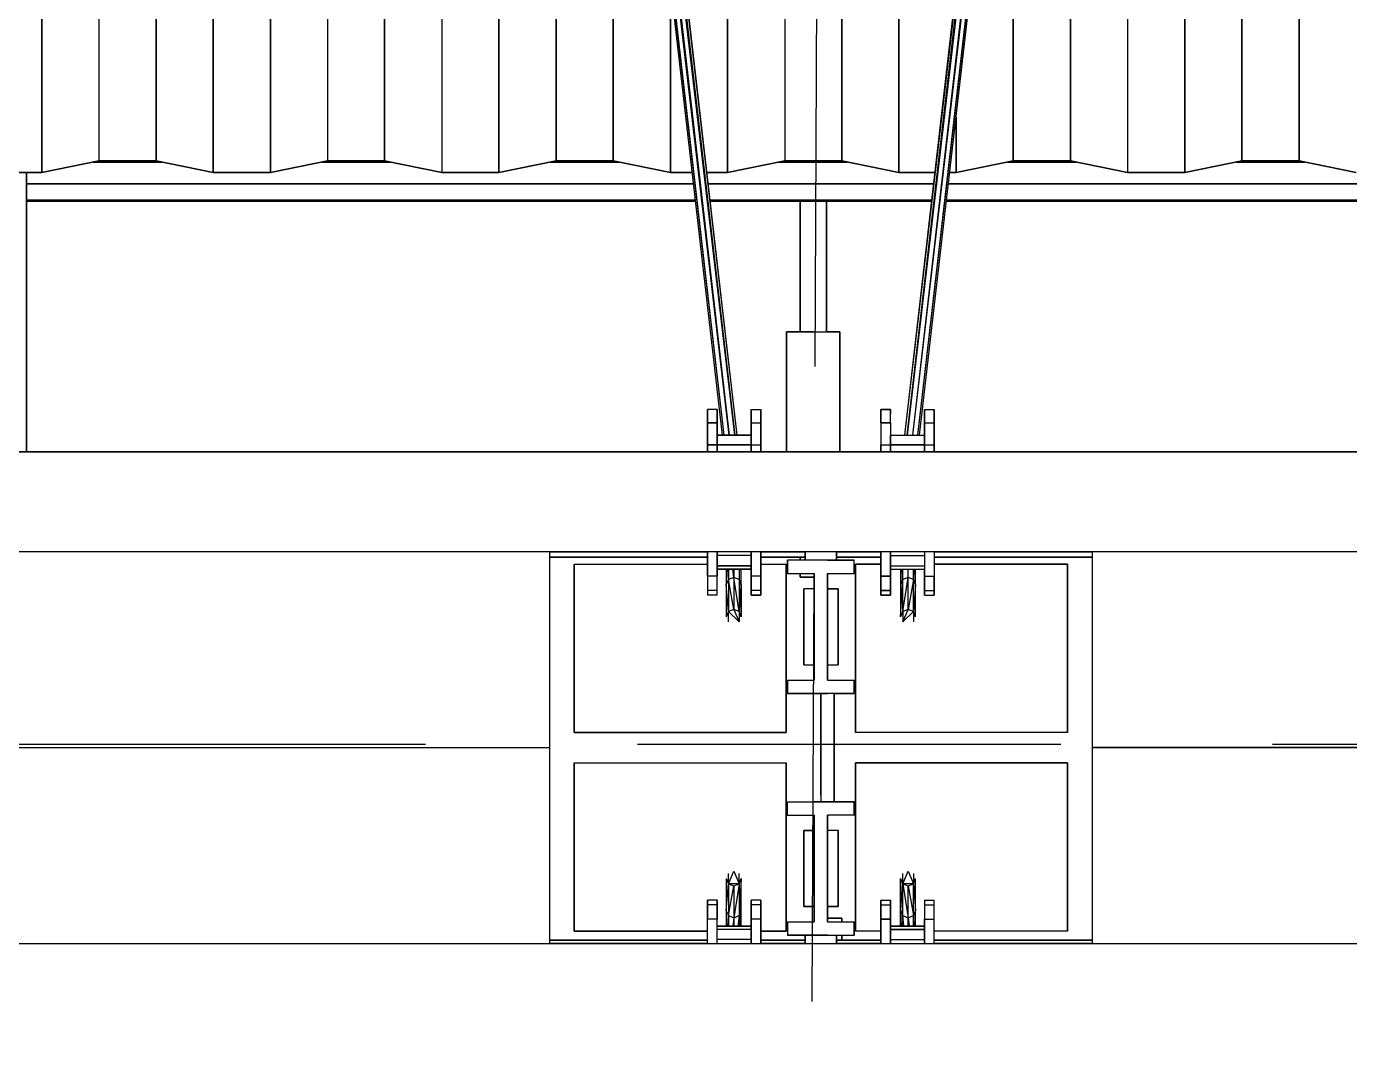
# Model space of a CAD drawing. Header units: millimetres. Extents: x -4997 to -4876, y -8737 to -8661.
# Drawn here: x -4937.336 to -4935.351, y -8701.468 to -8699.947 of the extents above; entities that cross this region are included whole.
import ezdxf

# ---------------------------------------------------------------- set-up
doc = ezdxf.new("R2010")
doc.units = ezdxf.units.MM
doc.header["$LTSCALE"] = 0.1
doc.linetypes.add('HIDDEN', pattern=[9.525, 6.35, -3.175])
for name, color, linetype in [('cobertura nova', 4, 'Continuous'), ('hachuras cobertura', 251, 'Continuous'), ('imagem', 7, 'Continuous'), ('layout cobertura', 251, 'Continuous')]:
    doc.layers.add(name, color=color, linetype=linetype)
picture_1 = doc.add_image_def('image1.jpg', size_in_pixel=(1920, 1080))

msp = doc.modelspace()

# ---------------------------------------------------------------- linework, layer by layer
at = {"layer": 'cobertura nova'}
for p, q in [((-4936.927, -8695.048), (-4936.2922, -8700.5599)), ((-4936.2894, -8700.5599), (-4936.927, -8695.048)), ((-4936.2697, -8700.5599), (-4936.9045, -8695.048)), ((-4935.384, -8695.048), (-4936.0189, -8700.5599)), ((-4935.9991, -8700.5599), (-4935.3615, -8695.048)), ((-4935.9964, -8700.5599), (-4935.3615, -8695.048)), ((-4936.2818, -8700.5599), (-4936.9237, -8695.0536)), ((-4936.2894, -8700.5599), (-4936.9237, -8695.0536)), ((-4936.2736, -8700.5599), (-4936.9157, -8695.0559)), ((-4936.9157, -8695.0559), (-4936.2817, -8700.5599)), ((-4936.2697, -8700.5599), (-4936.9078, -8695.0536)), ((-4936.9078, -8695.0536), (-4936.2735, -8700.5599)), ((-4935.3807, -8695.0536), (-4936.0188, -8700.5599)), ((-4936.015, -8700.5599), (-4935.3807, -8695.0536)), ((-4935.3727, -8695.0559), (-4936.0149, -8700.5599)), ((-4935.3727, -8695.0559), (-4936.0069, -8700.5599)), ((-4935.3648, -8695.0536), (-4936.0068, -8700.5599)), ((-4935.9991, -8700.5599), (-4935.3648, -8695.0536)), ((-4936.37, -8699.8838), (-4936.37, -8700.166)), ((-4935.9415, -8700.0833), (-4935.9415, -8700.166)), ((-4937.3129, -8700.166), (-4937.2272, -8700.1483)), ((-4937.2272, -8700.1483), (-4937.3129, -8700.166)), ((-4937.2358, -8700.1501), (-4937.1328, -8700.1501)), ((-4937.1328, -8700.1501), (-4937.2358, -8700.1501)), ((-4937.2272, -8700.1483), (-4937.1415, -8700.1483)), ((-4937.1415, -8700.1483), (-4937.2272, -8700.1483)), ((-4937.1415, -8700.1483), (-4937.0558, -8700.166)), ((-4937.1415, -8700.1483), (-4937.1415, -8700.1483)), ((-4937.0558, -8700.166), (-4937.1415, -8700.1483)), ((-4936.97, -8700.166), (-4936.8843, -8700.1483)), ((-4936.8843, -8700.1483), (-4936.97, -8700.166)), ((-4936.893, -8700.1501), (-4936.79, -8700.1501)), ((-4936.79, -8700.1501), (-4936.893, -8700.1501)), ((-4936.8843, -8700.1483), (-4936.7986, -8700.1483)), ((-4936.7986, -8700.1483), (-4936.8843, -8700.1483)), ((-4936.7986, -8700.1483), (-4936.7129, -8700.166)), ((-4936.7986, -8700.1483), (-4936.7986, -8700.1483)), ((-4936.7129, -8700.166), (-4936.7986, -8700.1483)), ((-4936.6272, -8700.166), (-4936.5415, -8700.1483)), ((-4936.5415, -8700.1483), (-4936.6272, -8700.166)), ((-4936.5501, -8700.1501), (-4936.4471, -8700.1501)), ((-4936.4471, -8700.1501), (-4936.5501, -8700.1501)), ((-4936.5415, -8700.1483), (-4936.4558, -8700.1483)), ((-4936.5415, -8700.1483), (-4936.5415, -8700.1483)), ((-4936.4558, -8700.1483), (-4936.5415, -8700.1483)), ((-4936.4558, -8700.1483), (-4936.37, -8700.166)), ((-4936.4558, -8700.1483), (-4936.4558, -8700.1483)), ((-4936.37, -8700.166), (-4936.4558, -8700.1483)), ((-4936.2843, -8700.166), (-4936.1986, -8700.1483)), ((-4936.1986, -8700.1483), (-4936.2843, -8700.166)), ((-4936.2073, -8700.1501), (-4936.1043, -8700.1501)), ((-4936.1042, -8700.1501), (-4936.2073, -8700.1501)), ((-4936.1986, -8700.1483), (-4936.1129, -8700.1483)), ((-4936.1129, -8700.1483), (-4936.1986, -8700.1483)), ((-4936.1129, -8700.1483), (-4936.0272, -8700.166)), ((-4936.1129, -8700.1483), (-4936.1129, -8700.1483)), ((-4936.0272, -8700.166), (-4936.1129, -8700.1483)), ((-4935.9415, -8700.166), (-4935.8558, -8700.1483)), ((-4935.8558, -8700.1483), (-4935.9415, -8700.166)), ((-4935.8644, -8700.1501), (-4935.7614, -8700.1501)), ((-4935.7614, -8700.1501), (-4935.8644, -8700.1501)), ((-4935.8558, -8700.1483), (-4935.77, -8700.1483)), ((-4935.8558, -8700.1483), (-4935.8558, -8700.1483)), ((-4935.77, -8700.1483), (-4935.8558, -8700.1483)), ((-4935.77, -8700.1483), (-4935.6843, -8700.166)), ((-4935.77, -8700.1483), (-4935.77, -8700.1483)), ((-4935.6843, -8700.166), (-4935.77, -8700.1483)), ((-4935.5986, -8700.166), (-4935.5129, -8700.1483)), ((-4935.5129, -8700.1483), (-4935.5986, -8700.166)), ((-4935.5216, -8700.1501), (-4935.4185, -8700.1501)), ((-4935.4185, -8700.1501), (-4935.5216, -8700.1501)), ((-4935.5129, -8700.1483), (-4935.4272, -8700.1483)), ((-4935.5129, -8700.1483), (-4935.5129, -8700.1483)), ((-4935.4272, -8700.1483), (-4935.5129, -8700.1483)), ((-4935.4272, -8700.1483), (-4935.3415, -8700.166)), ((-4935.4272, -8700.1483), (-4935.4272, -8700.1483)), ((-4935.3415, -8700.166), (-4935.4272, -8700.1483)), ((-4937.3986, -8700.166), (-4937.3129, -8700.166)), ((-4937.3129, -8700.166), (-4937.3986, -8700.166)), ((-4937.3358, -8700.166), (-4937.3358, -8700.5846)), ((-4937.3358, -8700.5846), (-4937.3358, -8700.166)), ((-4937.3129, -8700.166), (-4937.3129, -8700.166)), ((-4937.0558, -8700.166), (-4936.97, -8700.166)), ((-4937.0558, -8700.166), (-4937.0558, -8700.166)), ((-4936.97, -8700.166), (-4937.0558, -8700.166)), ((-4936.97, -8700.166), (-4936.97, -8700.166)), ((-4936.7129, -8700.166), (-4936.6272, -8700.166)), ((-4936.6272, -8700.166), (-4936.7129, -8700.166)), ((-4936.6272, -8700.166), (-4936.6272, -8700.166)), ((-4936.37, -8700.166), (-4936.3375, -8700.166)), ((-4936.37, -8700.166), (-4936.37, -8700.166)), ((-4936.3375, -8700.166), (-4936.37, -8700.166)), ((-4936.3151, -8700.166), (-4936.2843, -8700.166)), ((-4936.2843, -8700.166), (-4936.3151, -8700.166)), ((-4936.2843, -8700.166), (-4936.2843, -8700.166)), ((-4936.0272, -8700.166), (-4935.9735, -8700.166)), ((-4936.0272, -8700.166), (-4936.0272, -8700.166)), ((-4935.9735, -8700.166), (-4936.0272, -8700.166)), ((-4935.951, -8700.166), (-4935.9415, -8700.166)), ((-4935.9415, -8700.166), (-4935.951, -8700.166)), ((-4935.9415, -8700.166), (-4935.9415, -8700.166)), ((-4935.6843, -8700.166), (-4935.5986, -8700.166)), ((-4935.5986, -8700.166), (-4935.6843, -8700.166)), ((-4935.5986, -8700.166), (-4935.5986, -8700.166)), ((-4936.3356, -8700.1827), (-4937.3358, -8700.1827)), ((-4937.3358, -8700.1827), (-4936.3356, -8700.1827)), ((-4935.9754, -8700.1827), (-4936.3131, -8700.1827)), ((-4936.3131, -8700.1827), (-4935.9754, -8700.1827)), ((-4934.9758, -8700.1827), (-4935.9529, -8700.1827)), ((-4935.9529, -8700.1827), (-4934.9758, -8700.1827)), ((-4936.3328, -8700.2072), (-4937.3358, -8700.2072)), ((-4937.3358, -8700.2072), (-4936.3328, -8700.2072)), ((-4937.3358, -8700.5846), (-4937.3358, -8700.2093)), ((-4936.3326, -8700.2093), (-4937.3358, -8700.2093)), ((-4935.9782, -8700.2072), (-4936.3103, -8700.2072)), ((-4936.3103, -8700.2072), (-4935.9782, -8700.2072)), ((-4935.9785, -8700.2093), (-4936.3101, -8700.2093)), ((-4936.1755, -8700.4046), (-4936.1755, -8700.2093)), ((-4936.1755, -8700.2093), (-4936.1755, -8700.4046)), ((-4936.1755, -8700.2093), (-4936.1755, -8700.4046)), ((-4936.136, -8700.4046), (-4936.136, -8700.2093)), ((-4936.136, -8700.2093), (-4936.136, -8700.4046)), ((-4934.9758, -8700.2093), (-4935.956, -8700.2093)), ((-4934.9758, -8700.2072), (-4935.9557, -8700.2072)), ((-4935.9557, -8700.2072), (-4934.9758, -8700.2072)), ((-4936.1958, -8700.5846), (-4936.1958, -8700.4046)), ((-4936.1958, -8700.4046), (-4936.1158, -8700.4046)), ((-4936.1755, -8700.4046), (-4936.1958, -8700.4046)), ((-4936.1958, -8700.4046), (-4936.1958, -8700.5846)), ((-4936.1958, -8700.5846), (-4936.1958, -8700.4046)), ((-4936.1958, -8700.4046), (-4936.1958, -8700.5846)), ((-4936.1558, -8700.4046), (-4936.1755, -8700.4046)), ((-4936.1558, -8700.4046), (-4936.1755, -8700.4046)), ((-4936.1158, -8700.4046), (-4936.136, -8700.4046)), ((-4936.1158, -8700.4046), (-4936.1158, -8700.5846)), ((-4936.1158, -8700.5846), (-4936.1158, -8700.4046)), ((-4936.1158, -8700.4046), (-4936.1158, -8700.5846)), ((-4936.1158, -8700.5846), (-4936.1158, -8700.4046)), ((-4936.3143, -8700.5279), (-4936.3143, -8700.5211)), ((-4936.3143, -8700.5211), (-4936.3143, -8700.5412)), ((-4936.2998, -8700.5211), (-4936.3143, -8700.5211)), ((-4936.3143, -8700.5211), (-4936.3143, -8700.5279)), ((-4936.3143, -8700.5412), (-4936.3143, -8700.5211)), ((-4936.3143, -8700.5494), (-4936.3143, -8700.5279)), ((-4936.2998, -8700.5412), (-4936.2998, -8700.5211)), ((-4936.2998, -8700.5211), (-4936.2998, -8700.5412)), ((-4936.2487, -8700.5211), (-4936.2343, -8700.5211)), ((-4936.2487, -8700.5412), (-4936.2487, -8700.5211)), ((-4936.2487, -8700.5211), (-4936.2487, -8700.5279)), ((-4936.2487, -8700.5211), (-4936.2487, -8700.5412)), ((-4936.2487, -8700.5279), (-4936.2487, -8700.5279)), ((-4936.2487, -8700.5279), (-4936.2487, -8700.5412)), ((-4936.2343, -8700.5412), (-4936.2343, -8700.5211)), ((-4936.2343, -8700.5211), (-4936.2343, -8700.5412)), ((-4936.0543, -8700.5211), (-4936.0543, -8700.5412)), ((-4936.0543, -8700.5211), (-4936.0398, -8700.5211)), ((-4936.0543, -8700.5412), (-4936.0543, -8700.5211)), ((-4936.0398, -8700.5211), (-4936.0543, -8700.5211)), ((-4936.0398, -8700.5412), (-4936.0398, -8700.5211)), ((-4936.0398, -8700.5211), (-4936.0398, -8700.5279)), ((-4935.9887, -8700.5279), (-4935.9887, -8700.5211)), ((-4935.9887, -8700.5211), (-4935.9887, -8700.5412)), ((-4935.9887, -8700.5211), (-4935.9743, -8700.5211)), ((-4935.9887, -8700.5412), (-4935.9887, -8700.5211)), ((-4935.9887, -8700.5494), (-4935.9887, -8700.5279)), ((-4935.9743, -8700.5412), (-4935.9743, -8700.5211)), ((-4935.9743, -8700.5211), (-4935.9743, -8700.5412)), ((-4935.9743, -8700.5279), (-4935.9743, -8700.5211)), ((-4936.3143, -8700.5412), (-4936.3143, -8700.5745)), ((-4936.2998, -8700.5412), (-4936.3143, -8700.5412)), ((-4936.3143, -8700.5745), (-4936.3143, -8700.5412)), ((-4936.3143, -8700.5412), (-4936.2998, -8700.5412)), ((-4936.3143, -8700.5846), (-4936.3143, -8700.5494)), ((-4936.2998, -8700.5745), (-4936.2998, -8700.5412)), ((-4936.2998, -8700.5412), (-4936.2998, -8700.5412)), ((-4936.2998, -8700.5412), (-4936.2998, -8700.5412)), ((-4936.2998, -8700.5412), (-4936.2998, -8700.5745)), ((-4936.2487, -8700.5412), (-4936.2343, -8700.5412)), ((-4936.2487, -8700.5745), (-4936.2487, -8700.5412)), ((-4936.2487, -8700.5412), (-4936.2487, -8700.5745)), ((-4936.2343, -8700.5745), (-4936.2343, -8700.5412)), ((-4936.2343, -8700.5412), (-4936.2343, -8700.5745)), ((-4936.0543, -8700.5412), (-4936.0398, -8700.5412)), ((-4936.0543, -8700.5412), (-4936.0543, -8700.5745)), ((-4936.0543, -8700.5412), (-4936.0543, -8700.5412)), ((-4936.0398, -8700.5412), (-4936.0543, -8700.5412)), ((-4936.0398, -8700.5412), (-4936.0398, -8700.5745)), ((-4935.9887, -8700.5412), (-4935.9887, -8700.5745)), ((-4935.9887, -8700.5412), (-4935.9743, -8700.5412)), ((-4935.9887, -8700.5745), (-4935.9887, -8700.5412)), ((-4935.9887, -8700.5599), (-4935.9887, -8700.5494)), ((-4935.9743, -8700.5412), (-4935.9743, -8700.5745)), ((-4935.9743, -8700.5745), (-4935.9743, -8700.5412)), ((-4936.2487, -8700.5599), (-4936.2998, -8700.5599)), ((-4936.2998, -8700.5599), (-4936.2487, -8700.5599)), ((-4936.2998, -8700.5744), (-4936.2998, -8700.5599)), ((-4936.0398, -8700.5599), (-4935.9887, -8700.5599)), ((-4936.0398, -8700.5744), (-4936.0398, -8700.5599)), ((-4936.3143, -8700.5846), (-4938.0758, -8700.5845)), ((-4938.0758, -8700.5845), (-4936.3143, -8700.5846)), ((-4934.2358, -8700.5846), (-4938.0758, -8700.5845)), ((-4938.0758, -8700.5845), (-4934.2358, -8700.5846)), ((-4936.3143, -8700.5846), (-4938.0758, -8700.5846)), ((-4934.2358, -8700.5846), (-4938.0758, -8700.5846)), ((-4938.0758, -8700.5846), (-4934.2358, -8700.5846)), ((-4937.3358, -8700.5846), (-4936.3143, -8700.5846)), ((-4937.3358, -8700.5846), (-4936.3143, -8700.5846)), ((-4936.3143, -8700.5745), (-4936.3143, -8700.5846)), ((-4936.3143, -8700.5846), (-4936.3143, -8700.5745)), ((-4936.3143, -8700.5745), (-4936.2998, -8700.5745)), ((-4936.2998, -8700.5745), (-4936.3143, -8700.5745)), ((-4936.2998, -8700.5744), (-4936.2487, -8700.5744)), ((-4936.2487, -8700.5744), (-4936.2998, -8700.5744)), ((-4936.2998, -8700.5745), (-4936.2998, -8700.5846)), ((-4936.2998, -8700.5846), (-4936.2998, -8700.5745)), ((-4936.2998, -8700.5846), (-4936.2998, -8700.5745)), ((-4936.2905, -8700.5744), (-4936.2905, -8700.5744)), ((-4936.2878, -8700.5744), (-4936.2878, -8700.5744)), ((-4936.2878, -8700.5744), (-4936.2878, -8700.5744)), ((-4936.2801, -8700.5744), (-4936.2801, -8700.5744)), ((-4936.28, -8700.5744), (-4936.28, -8700.5744)), ((-4936.2719, -8700.5744), (-4936.2719, -8700.5744)), ((-4936.2718, -8700.5744), (-4936.2718, -8700.5744)), ((-4936.268, -8700.5744), (-4936.268, -8700.5744)), ((-4936.268, -8700.5744), (-4936.268, -8700.5744)), ((-4936.2487, -8700.5745), (-4936.2343, -8700.5745)), ((-4936.2487, -8700.5846), (-4936.2487, -8700.5745)), ((-4936.2487, -8700.5745), (-4936.2487, -8700.5846)), ((-4936.2343, -8700.5846), (-4936.2343, -8700.5745)), ((-4936.2343, -8700.5745), (-4936.2343, -8700.5846)), ((-4936.2343, -8700.5846), (-4936.0543, -8700.5846)), ((-4936.0543, -8700.5846), (-4936.2343, -8700.5846)), ((-4936.0543, -8700.5846), (-4936.2343, -8700.5846)), ((-4936.2343, -8700.5846), (-4936.0543, -8700.5846)), ((-4936.2343, -8700.5846), (-4936.1958, -8700.5846)), ((-4936.0543, -8700.5745), (-4936.0398, -8700.5745)), ((-4936.0543, -8700.5846), (-4936.0543, -8700.5745)), ((-4936.0543, -8700.5745), (-4936.0543, -8700.5846)), ((-4935.9887, -8700.5744), (-4936.0398, -8700.5744)), ((-4936.0398, -8700.5744), (-4935.9887, -8700.5744)), ((-4936.0398, -8700.5745), (-4936.0398, -8700.5846)), ((-4936.0398, -8700.5846), (-4936.0398, -8700.5745)), ((-4935.9887, -8700.5745), (-4935.9887, -8700.5846)), ((-4935.9887, -8700.5745), (-4935.9743, -8700.5745)), ((-4935.9887, -8700.5846), (-4935.9887, -8700.5745)), ((-4935.9743, -8700.5745), (-4935.9743, -8700.5846)), ((-4935.9743, -8700.5846), (-4935.9743, -8700.5745)), ((-4935.9743, -8700.5846), (-4935.9743, -8700.5745)), ((-4935.9743, -8700.5846), (-4934.9758, -8700.5846)), ((-4934.2927, -8700.5846), (-4935.9743, -8700.5846)), ((-4934.2927, -8700.5846), (-4935.9743, -8700.5846)), ((-4935.9743, -8700.5846), (-4934.2927, -8700.5846)), ((-4934.2358, -8700.7346), (-4938.0758, -8700.7346)), ((-4936.3143, -8700.7346), (-4936.5514, -8700.7346)), ((-4936.5514, -8700.7346), (-4936.3143, -8700.7346)), ((-4936.3143, -8700.7346), (-4936.5514, -8700.7346)), ((-4936.3143, -8700.7346), (-4936.5514, -8700.7346)), ((-4936.5514, -8700.7346), (-4936.3143, -8700.7346)), ((-4936.5514, -8700.7346), (-4936.5514, -8701.0285)), ((-4936.5514, -8700.7427), (-4936.3143, -8700.7427)), ((-4936.3143, -8700.7427), (-4936.5514, -8700.7427)), ((-4936.3143, -8700.7462), (-4936.3143, -8700.7346)), ((-4936.3143, -8700.7346), (-4936.3143, -8700.7714)), ((-4936.3143, -8700.7714), (-4936.3143, -8700.7346)), ((-4936.3143, -8700.7346), (-4936.3143, -8700.7462)), ((-4936.3143, -8700.7714), (-4936.3143, -8700.7462)), ((-4936.3143, -8700.7462), (-4936.3143, -8700.7462)), ((-4936.2998, -8700.7346), (-4936.2998, -8700.7714)), ((-4936.2998, -8700.7714), (-4936.2998, -8700.7346)), ((-4936.2487, -8700.7405), (-4936.2998, -8700.7405)), ((-4936.2487, -8700.7714), (-4936.2487, -8700.7346)), ((-4936.2487, -8700.7346), (-4936.2487, -8700.7714)), ((-4936.2343, -8700.7346), (-4936.2343, -8700.7462)), ((-4936.2343, -8700.7714), (-4936.2343, -8700.7346)), ((-4936.2343, -8700.7346), (-4936.2343, -8700.7714)), ((-4936.2343, -8700.7462), (-4936.2343, -8700.7346)), ((-4936.1678, -8700.7346), (-4936.2343, -8700.7346)), ((-4936.2343, -8700.7346), (-4936.1678, -8700.7346)), ((-4936.1678, -8700.7346), (-4936.2343, -8700.7346)), ((-4936.1958, -8700.7346), (-4936.2343, -8700.7346)), ((-4936.2343, -8700.7346), (-4936.1958, -8700.7346)), ((-4936.2343, -8700.7427), (-4936.1678, -8700.7427)), ((-4936.1678, -8700.7427), (-4936.2343, -8700.7427)), ((-4936.2343, -8700.7462), (-4936.2343, -8700.7795)), ((-4936.2343, -8700.7462), (-4936.2343, -8700.7462)), ((-4936.2343, -8700.7795), (-4936.2343, -8700.7462)), ((-4936.2343, -8700.7462), (-4936.2343, -8700.7462)), ((-4936.1678, -8700.7346), (-4936.1958, -8700.7346)), ((-4936.1943, -8700.7472), (-4936.1943, -8700.7672)), ((-4936.1543, -8700.7472), (-4936.1943, -8700.7472)), ((-4936.1943, -8700.7672), (-4936.1943, -8700.7472)), ((-4936.1755, -8700.7427), (-4936.1755, -8700.7472)), ((-4936.1755, -8700.7472), (-4936.1755, -8700.7427)), ((-4936.1755, -8700.7427), (-4936.1755, -8700.7472)), ((-4936.1678, -8700.7472), (-4936.1678, -8700.7346)), ((-4936.1678, -8700.7346), (-4936.1678, -8700.7472)), ((-4936.1678, -8700.7472), (-4936.1678, -8700.7346)), ((-4936.1678, -8700.7346), (-4936.1678, -8700.7472)), ((-4936.1343, -8700.7472), (-4936.1543, -8700.7472)), ((-4936.0943, -8700.7472), (-4936.1343, -8700.7472)), ((-4936.1343, -8700.7472), (-4936.0943, -8700.7472)), ((-4936.1208, -8700.7472), (-4936.1343, -8700.7472)), ((-4936.0543, -8700.7346), (-4936.1208, -8700.7346)), ((-4936.1208, -8700.7346), (-4936.0543, -8700.7346)), ((-4936.0543, -8700.7346), (-4936.1208, -8700.7346)), ((-4936.1158, -8700.7346), (-4936.1208, -8700.7346)), ((-4936.1208, -8700.7346), (-4936.1208, -8700.7472)), ((-4936.1208, -8700.7472), (-4936.1208, -8700.7346)), ((-4936.1208, -8700.7472), (-4936.1208, -8700.7346)), ((-4936.1208, -8700.7427), (-4936.0543, -8700.7427)), ((-4936.0543, -8700.7427), (-4936.1208, -8700.7427)), ((-4936.1208, -8700.7472), (-4936.0943, -8700.7472)), ((-4936.0943, -8700.7672), (-4936.0943, -8700.7472)), ((-4936.0543, -8700.7714), (-4936.0543, -8700.7346)), ((-4936.0543, -8700.7346), (-4936.0543, -8700.7714)), ((-4936.0398, -8700.7346), (-4936.0398, -8700.7714)), ((-4936.0398, -8700.7714), (-4936.0398, -8700.7346)), ((-4936.0398, -8700.7405), (-4936.0398, -8700.7346)), ((-4936.0398, -8700.7405), (-4935.9887, -8700.7405)), ((-4935.9887, -8700.7346), (-4935.9887, -8700.7405)), ((-4935.9887, -8700.7346), (-4935.9887, -8700.7714)), ((-4935.9887, -8700.7405), (-4935.9887, -8700.756)), ((-4935.9887, -8700.7462), (-4935.9887, -8700.7462)), ((-4935.9743, -8700.7346), (-4935.9743, -8700.7714)), ((-4935.7371, -8700.7346), (-4935.9743, -8700.7346)), ((-4935.9743, -8700.7346), (-4935.7371, -8700.7346)), ((-4935.7371, -8700.7346), (-4935.9743, -8700.7346)), ((-4935.9743, -8700.7427), (-4935.7371, -8700.7427)), ((-4935.7371, -8700.7427), (-4935.9743, -8700.7427)), ((-4935.7371, -8701.0285), (-4935.7371, -8700.7346)), ((-4936.5142, -8701.0057), (-4936.5142, -8700.7532)), ((-4936.5142, -8700.7532), (-4936.3143, -8700.7533)), ((-4936.5142, -8701.0057), (-4936.5142, -8700.7532)), ((-4936.5142, -8700.7532), (-4936.5142, -8701.0057)), ((-4936.5142, -8700.7532), (-4936.5142, -8701.0057)), ((-4936.2487, -8700.756), (-4936.2998, -8700.756)), ((-4936.2998, -8700.756), (-4936.2487, -8700.756)), ((-4936.2998, -8700.7609), (-4936.2487, -8700.7609)), ((-4936.2487, -8700.7609), (-4936.2998, -8700.7609)), ((-4936.2863, -8700.7609), (-4936.2863, -8700.7839)), ((-4936.283, -8700.7765), (-4936.2837, -8700.7609)), ((-4936.283, -8700.7609), (-4936.283, -8700.7765)), ((-4936.275, -8700.7734), (-4936.2764, -8700.7609)), ((-4936.275, -8700.7609), (-4936.275, -8700.7734)), ((-4936.2671, -8700.7609), (-4936.2671, -8700.7765)), ((-4936.2638, -8700.7839), (-4936.2638, -8700.7609)), ((-4936.2487, -8700.7609), (-4936.2487, -8700.7609)), ((-4936.2343, -8700.7533), (-4936.1962, -8700.7533)), ((-4936.1962, -8700.7533), (-4936.1962, -8701.0057)), ((-4936.1962, -8700.7533), (-4936.1962, -8701.0057)), ((-4936.1962, -8701.0057), (-4936.1962, -8700.7533)), ((-4936.1962, -8701.0057), (-4936.1962, -8700.7533)), ((-4936.1962, -8700.7667), (-4936.1943, -8700.7667)), ((-4936.1962, -8700.7667), (-4936.1943, -8700.7667)), ((-4936.1943, -8700.7672), (-4936.1543, -8700.7672)), ((-4936.1755, -8700.7672), (-4936.1755, -8700.7729)), ((-4936.1755, -8700.7729), (-4936.1755, -8700.7672)), ((-4936.1755, -8700.7672), (-4936.1755, -8700.7729)), ((-4936.1543, -8700.9272), (-4936.1543, -8700.7672)), ((-4936.1543, -8700.7672), (-4936.1543, -8700.9272)), ((-4936.1343, -8700.7902), (-4936.1343, -8700.7672)), ((-4936.1343, -8700.7672), (-4936.0943, -8700.7672)), ((-4936.1343, -8700.7672), (-4936.0943, -8700.7672)), ((-4936.1343, -8700.7672), (-4936.1343, -8700.9272)), ((-4936.1343, -8700.9272), (-4936.1343, -8700.7672)), ((-4936.0943, -8700.7667), (-4936.0924, -8700.7667)), ((-4936.0943, -8700.7667), (-4936.0924, -8700.7667)), ((-4936.0924, -8700.7533), (-4936.0543, -8700.7533)), ((-4936.0543, -8700.7533), (-4936.0924, -8700.7533)), ((-4936.0924, -8701.0057), (-4936.0924, -8700.7533)), ((-4936.0924, -8701.0057), (-4936.0924, -8700.7533)), ((-4936.0924, -8700.7533), (-4936.0924, -8701.0057)), ((-4936.0924, -8700.7533), (-4936.0924, -8701.0057)), ((-4936.0398, -8700.756), (-4935.9887, -8700.756)), ((-4936.0398, -8700.7609), (-4936.0398, -8700.7795)), ((-4936.0398, -8700.7609), (-4935.9887, -8700.7609)), ((-4936.0248, -8700.7609), (-4936.0248, -8700.7839)), ((-4936.0238, -8700.7609), (-4936.0248, -8700.7839)), ((-4936.0215, -8700.7765), (-4936.0215, -8700.7609)), ((-4936.0135, -8700.7734), (-4936.0135, -8700.7609)), ((-4936.0056, -8700.7765), (-4936.0056, -8700.7609)), ((-4936.0048, -8700.7609), (-4936.0056, -8700.7765)), ((-4936.0023, -8700.7839), (-4936.0023, -8700.7609)), ((-4935.9887, -8700.756), (-4935.9887, -8700.7609)), ((-4935.9887, -8700.7609), (-4935.9887, -8700.7714)), ((-4935.9887, -8700.7795), (-4935.9887, -8700.7609)), ((-4935.9743, -8700.7533), (-4935.7744, -8700.7533)), ((-4935.7744, -8700.7533), (-4935.9743, -8700.7533)), ((-4935.7744, -8700.7533), (-4935.7744, -8701.0057)), ((-4935.7744, -8701.0057), (-4935.7744, -8700.7533)), ((-4935.7744, -8700.7533), (-4935.7744, -8701.0057)), ((-4935.7744, -8701.0057), (-4935.7744, -8700.7533)), ((-4936.3143, -8700.7714), (-4936.3143, -8700.7928)), ((-4936.2998, -8700.7714), (-4936.3143, -8700.7714)), ((-4936.2998, -8700.7928), (-4936.2998, -8700.7714)), ((-4936.283, -8700.7765), (-4936.2863, -8700.7839)), ((-4936.283, -8700.8243), (-4936.2863, -8700.7839)), ((-4936.2863, -8700.7839), (-4936.2862, -8700.8321)), ((-4936.275, -8700.7734), (-4936.283, -8700.7765)), ((-4936.275, -8700.8211), (-4936.283, -8700.7765)), ((-4936.283, -8700.7765), (-4936.283, -8700.8243)), ((-4936.275, -8700.7734), (-4936.275, -8700.8211)), ((-4936.2671, -8700.8243), (-4936.275, -8700.7734)), ((-4936.2671, -8700.7765), (-4936.275, -8700.7734)), ((-4936.2671, -8700.7765), (-4936.2671, -8700.8243)), ((-4936.2671, -8700.7765), (-4936.2638, -8700.8321)), ((-4936.2638, -8700.7839), (-4936.2671, -8700.7765)), ((-4936.2638, -8700.7839), (-4936.2638, -8700.8321)), ((-4936.2343, -8700.7714), (-4936.2487, -8700.7714)), ((-4936.2487, -8700.7928), (-4936.2487, -8700.7714)), ((-4936.2487, -8700.7714), (-4936.2487, -8700.7928)), ((-4936.2343, -8700.7928), (-4936.2343, -8700.7714)), ((-4936.2343, -8700.7714), (-4936.2343, -8700.7928)), ((-4936.2343, -8700.7795), (-4936.2343, -8700.7996)), ((-4936.1755, -8700.7729), (-4936.1543, -8700.7729)), ((-4936.1755, -8700.7729), (-4936.1543, -8700.7729)), ((-4936.1543, -8700.7729), (-4936.1755, -8700.7729)), ((-4936.1543, -8700.7729), (-4936.1543, -8700.7902)), ((-4936.0398, -8700.7714), (-4936.0543, -8700.7714)), ((-4936.0543, -8700.7714), (-4936.0543, -8700.7928)), ((-4936.0543, -8700.7714), (-4936.0398, -8700.7714)), ((-4936.0543, -8700.7928), (-4936.0543, -8700.7714)), ((-4936.0398, -8700.7928), (-4936.0398, -8700.7714)), ((-4936.0398, -8700.7714), (-4936.0398, -8700.7928)), ((-4936.0398, -8700.7795), (-4936.0398, -8700.7996)), ((-4936.0215, -8700.7765), (-4936.0248, -8700.7839)), ((-4936.0248, -8700.8321), (-4936.0215, -8700.7765)), ((-4936.0248, -8700.7839), (-4936.0248, -8700.8321)), ((-4936.0215, -8700.8243), (-4936.0135, -8700.7734)), ((-4936.0135, -8700.7734), (-4936.0215, -8700.7765)), ((-4936.0215, -8700.8243), (-4936.0215, -8700.7765)), ((-4936.0135, -8700.8211), (-4936.0135, -8700.7734)), ((-4936.0056, -8700.7765), (-4936.0135, -8700.7734)), ((-4936.0056, -8700.7765), (-4936.0135, -8700.8211)), ((-4936.0023, -8700.7839), (-4936.0056, -8700.7765)), ((-4936.0056, -8700.8243), (-4936.0056, -8700.7765)), ((-4936.0023, -8700.7839), (-4936.0056, -8700.8243)), ((-4936.0023, -8700.8321), (-4936.0023, -8700.7839)), ((-4935.9887, -8700.7714), (-4935.9743, -8700.7714)), ((-4935.9887, -8700.7928), (-4935.9887, -8700.7714)), ((-4935.9887, -8700.7714), (-4935.9887, -8700.7928)), ((-4935.9887, -8700.7996), (-4935.9887, -8700.7795)), ((-4935.9743, -8700.7714), (-4935.9743, -8700.7928)), ((-4935.9743, -8700.7928), (-4935.9743, -8700.7714)), ((-4936.3143, -8700.7928), (-4936.3143, -8700.7996)), ((-4936.2998, -8700.7928), (-4936.3143, -8700.7928)), ((-4936.2998, -8700.7996), (-4936.3143, -8700.7996)), ((-4936.2998, -8700.7996), (-4936.2998, -8700.7928)), ((-4936.2343, -8700.7928), (-4936.2487, -8700.7928)), ((-4936.2487, -8700.7996), (-4936.2487, -8700.7928)), ((-4936.2487, -8700.7928), (-4936.2487, -8700.7996)), ((-4936.2343, -8700.7996), (-4936.2487, -8700.7996)), ((-4936.2487, -8700.7996), (-4936.2487, -8700.7996)), ((-4936.2487, -8700.7996), (-4936.2343, -8700.7996)), ((-4936.2343, -8700.7996), (-4936.2343, -8700.7928)), ((-4936.2343, -8700.7928), (-4936.2343, -8700.7996)), ((-4936.1543, -8700.7902), (-4936.1701, -8700.7902)), ((-4936.1701, -8700.9041), (-4936.1701, -8700.7902)), ((-4936.1701, -8700.7902), (-4936.1701, -8700.9041)), ((-4936.1701, -8700.9041), (-4936.1701, -8700.7902)), ((-4936.1701, -8700.7902), (-4936.1701, -8700.9041)), ((-4936.1343, -8700.7902), (-4936.1184, -8700.7902)), ((-4936.1184, -8700.7902), (-4936.1343, -8700.7902)), ((-4936.1343, -8700.7902), (-4936.1184, -8700.7902)), ((-4936.1184, -8700.7902), (-4936.1343, -8700.7902)), ((-4936.1184, -8700.7902), (-4936.1184, -8700.9041)), ((-4936.1184, -8700.7902), (-4936.1184, -8700.9041)), ((-4936.1184, -8700.9041), (-4936.1184, -8700.7902)), ((-4936.0543, -8700.7928), (-4936.0543, -8700.7996)), ((-4936.0543, -8700.7928), (-4936.0398, -8700.7928)), ((-4936.0543, -8700.7996), (-4936.0543, -8700.7928)), ((-4936.0398, -8700.7928), (-4936.0543, -8700.7928)), ((-4936.0543, -8700.7996), (-4936.0398, -8700.7996)), ((-4936.0543, -8700.7996), (-4936.0543, -8700.7996)), ((-4936.0398, -8700.7996), (-4936.0543, -8700.7996)), ((-4936.0398, -8700.7996), (-4936.0398, -8700.7928)), ((-4936.0398, -8700.7928), (-4936.0398, -8700.7996)), ((-4935.9887, -8700.7928), (-4935.9743, -8700.7928)), ((-4935.9887, -8700.7996), (-4935.9887, -8700.7928)), ((-4935.9887, -8700.7928), (-4935.9887, -8700.7996)), ((-4935.9887, -8700.7996), (-4935.9743, -8700.7996)), ((-4935.9743, -8700.7928), (-4935.9743, -8700.7996)), ((-4935.9743, -8700.7996), (-4935.9743, -8700.7928)), ((-4936.283, -8700.8243), (-4936.2862, -8700.8321)), ((-4936.275, -8700.8211), (-4936.283, -8700.8243)), ((-4936.283, -8700.8243), (-4936.2671, -8700.8399)), ((-4936.283, -8700.8399), (-4936.283, -8700.8243)), ((-4936.2671, -8700.8243), (-4936.275, -8700.8211)), ((-4936.275, -8700.8211), (-4936.2671, -8700.8399)), ((-4936.2638, -8700.8321), (-4936.2671, -8700.8243)), ((-4936.2671, -8700.8243), (-4936.2671, -8700.8399)), ((-4936.0215, -8700.8243), (-4936.0248, -8700.8321)), ((-4936.0135, -8700.8211), (-4936.0215, -8700.8243)), ((-4936.0215, -8700.8399), (-4936.0135, -8700.8211)), ((-4936.0215, -8700.8243), (-4936.0215, -8700.8399)), ((-4936.0215, -8700.8399), (-4936.0056, -8700.8243)), ((-4936.0056, -8700.8243), (-4936.0135, -8700.8211)), ((-4936.0023, -8700.8321), (-4936.0056, -8700.8243)), ((-4936.0056, -8700.8243), (-4936.0056, -8700.8399)), ((-4936.1701, -8700.9041), (-4936.1543, -8700.9041)), ((-4936.1543, -8700.9041), (-4936.1543, -8700.9272)), ((-4936.1343, -8700.9272), (-4936.1343, -8700.9041)), ((-4936.1343, -8700.9041), (-4936.1184, -8700.9041)), ((-4936.1962, -8700.9277), (-4936.1943, -8700.9277)), ((-4936.1943, -8700.9272), (-4936.1943, -8700.9472)), ((-4936.1943, -8700.9472), (-4936.1943, -8700.9272)), ((-4936.1943, -8700.9272), (-4936.1543, -8700.9272)), ((-4936.1343, -8700.9272), (-4936.0943, -8700.9272)), ((-4936.0943, -8700.9472), (-4936.0943, -8700.9272)), ((-4936.0943, -8700.9272), (-4936.0943, -8700.9472)), ((-4936.0943, -8700.9277), (-4936.0924, -8700.9277)), ((-4936.1543, -8700.9472), (-4936.1943, -8700.9472)), ((-4936.1943, -8700.9472), (-4936.1543, -8700.9472)), ((-4936.1543, -8700.9472), (-4936.1443, -8700.9472)), ((-4936.1343, -8700.9472), (-4936.1543, -8700.9472)), ((-4936.1543, -8700.9472), (-4936.1343, -8700.9472)), ((-4936.1443, -8701.0999), (-4936.1443, -8700.9472)), ((-4936.1443, -8700.9472), (-4936.1443, -8701.0999)), ((-4936.1443, -8701.0999), (-4936.1443, -8700.9472)), ((-4936.1443, -8700.9472), (-4936.1443, -8701.0999)), ((-4936.1443, -8701.0999), (-4936.1443, -8700.9472)), ((-4936.1443, -8700.9472), (-4936.1443, -8701.0999)), ((-4936.1443, -8701.0999), (-4936.1443, -8700.9472)), ((-4936.1443, -8700.9472), (-4936.1443, -8701.0999)), ((-4936.1443, -8701.0999), (-4936.1443, -8700.9472)), ((-4936.1443, -8700.9472), (-4936.1443, -8701.0999)), ((-4936.1443, -8701.0999), (-4936.1443, -8700.9472)), ((-4936.1443, -8700.9472), (-4936.1443, -8701.0999)), ((-4936.1443, -8701.0999), (-4936.1443, -8700.9472)), ((-4936.1443, -8700.9472), (-4936.1443, -8701.0999)), ((-4936.1443, -8701.0999), (-4936.1443, -8700.9472)), ((-4936.1443, -8700.9472), (-4936.1443, -8701.0999)), ((-4936.1443, -8701.0999), (-4936.1443, -8700.9472)), ((-4936.1443, -8700.9472), (-4936.1443, -8701.0999)), ((-4936.1443, -8701.0999), (-4936.1443, -8700.9472)), ((-4936.1443, -8700.9472), (-4936.1443, -8701.0999)), ((-4936.1443, -8701.0999), (-4936.1443, -8700.9472)), ((-4936.1443, -8700.9472), (-4936.1443, -8701.0999)), ((-4936.1443, -8701.0999), (-4936.1443, -8700.9472)), ((-4936.1443, -8700.9472), (-4936.1443, -8701.0999)), ((-4936.1443, -8700.9572), (-4936.1443, -8700.9472)), ((-4936.1443, -8701.0999), (-4936.1443, -8700.9572)), ((-4936.1443, -8700.9572), (-4936.1443, -8701.0999)), ((-4936.1443, -8701.0999), (-4936.1443, -8700.9572)), ((-4936.1443, -8700.9572), (-4936.1443, -8701.0999)), ((-4936.1443, -8701.0999), (-4936.1443, -8700.9572)), ((-4936.1443, -8700.9572), (-4936.1443, -8701.0999)), ((-4936.1443, -8701.0999), (-4936.1443, -8700.9572)), ((-4936.1443, -8700.9572), (-4936.1443, -8701.0999)), ((-4936.1443, -8701.0999), (-4936.1443, -8700.9572)), ((-4936.1443, -8700.9572), (-4936.1443, -8701.0999)), ((-4936.1443, -8701.0999), (-4936.1443, -8700.9572)), ((-4936.1443, -8700.9572), (-4936.1443, -8701.0999)), ((-4936.1443, -8701.0999), (-4936.1443, -8700.9572)), ((-4936.1443, -8700.9572), (-4936.1443, -8701.0999)), ((-4936.1443, -8701.0999), (-4936.1443, -8700.9572)), ((-4936.1443, -8700.9572), (-4936.1443, -8701.0999)), ((-4936.1443, -8701.0999), (-4936.1443, -8700.9572)), ((-4936.1443, -8700.9572), (-4936.1443, -8701.0999)), ((-4936.1443, -8701.0999), (-4936.1443, -8700.9572)), ((-4936.1443, -8700.9572), (-4936.1443, -8701.0999)), ((-4936.1443, -8701.0999), (-4936.1443, -8700.9572)), ((-4936.1443, -8700.9572), (-4936.1443, -8701.0999)), ((-4936.1443, -8701.0999), (-4936.1443, -8700.9572)), ((-4936.0943, -8700.9472), (-4936.1343, -8700.9472)), ((-4936.1243, -8701.0999), (-4936.1243, -8700.9472)), ((-4936.1243, -8700.9472), (-4936.1243, -8700.9572)), ((-4936.1243, -8700.9472), (-4936.1243, -8700.9572)), ((-4936.1243, -8700.9472), (-4936.1243, -8700.9572)), ((-4936.1243, -8700.9472), (-4936.1243, -8700.9572)), ((-4936.1243, -8700.9472), (-4936.1243, -8700.9572)), ((-4936.1243, -8700.9472), (-4936.1243, -8700.9572)), ((-4936.1243, -8700.9472), (-4936.1243, -8700.9572)), ((-4936.1243, -8700.9472), (-4936.1243, -8700.9572)), ((-4936.1243, -8700.9472), (-4936.1243, -8700.9572)), ((-4936.1243, -8700.9472), (-4936.1243, -8700.9572)), ((-4936.1243, -8700.9472), (-4936.1243, -8700.9572)), ((-4936.1243, -8700.9472), (-4936.1243, -8700.9572)), ((-4936.1243, -8700.9472), (-4936.0943, -8700.9472)), ((-4936.1243, -8701.0999), (-4936.1243, -8700.9572)), ((-4936.1243, -8700.9572), (-4936.1243, -8701.0999)), ((-4936.1962, -8701.0057), (-4936.5142, -8701.0057)), ((-4936.5142, -8701.0057), (-4936.1962, -8701.0057)), ((-4935.7744, -8701.0057), (-4936.0924, -8701.0057)), ((-4938.0643, -8701.0285), (-4936.5514, -8701.0285)), ((-4936.5514, -8701.0285), (-4936.5514, -8701.3224)), ((-4934.2243, -8701.0285), (-4935.7371, -8701.0285)), ((-4935.7371, -8701.3224), (-4935.7371, -8701.0285)), ((-4935.7371, -8701.0285), (-4934.2243, -8701.0285)), ((-4936.5142, -8701.3038), (-4936.5142, -8701.0513)), ((-4936.5142, -8701.0513), (-4936.5142, -8701.3038)), ((-4936.5142, -8701.3038), (-4936.5142, -8701.0513)), ((-4936.5142, -8701.0513), (-4936.1962, -8701.0513)), ((-4936.5142, -8701.0513), (-4936.5142, -8701.3038)), ((-4936.1962, -8701.0513), (-4936.1962, -8701.3038)), ((-4936.1962, -8701.0513), (-4936.1962, -8701.3038)), ((-4936.1962, -8701.3038), (-4936.1962, -8701.0513)), ((-4936.0924, -8701.0513), (-4935.7744, -8701.0513)), ((-4935.7744, -8701.0513), (-4936.0924, -8701.0513)), ((-4936.0924, -8701.3038), (-4936.0924, -8701.0513)), ((-4936.0924, -8701.3038), (-4936.0924, -8701.0513)), ((-4936.0924, -8701.0513), (-4936.0924, -8701.3038)), ((-4936.0924, -8701.0513), (-4936.0924, -8701.3038)), ((-4935.7744, -8701.0513), (-4935.7744, -8701.3038)), ((-4935.7744, -8701.0513), (-4935.7744, -8701.3038)), ((-4935.7744, -8701.3038), (-4935.7744, -8701.0513)), ((-4935.7744, -8701.3038), (-4935.7744, -8701.0513)), ((-4936.1443, -8701.0999), (-4936.1443, -8701.1099)), ((-4936.1243, -8701.0999), (-4936.1243, -8701.1099)), ((-4936.1243, -8701.1099), (-4936.1243, -8701.0999)), ((-4936.1243, -8701.1099), (-4936.1243, -8701.0999)), ((-4936.1943, -8701.1299), (-4936.1943, -8701.1099)), ((-4936.1943, -8701.1099), (-4936.1543, -8701.1099)), ((-4936.1543, -8701.1099), (-4936.1343, -8701.1099)), ((-4936.1543, -8701.1099), (-4936.1443, -8701.1099)), ((-4936.1343, -8701.1099), (-4936.1543, -8701.1099)), ((-4936.1343, -8701.1099), (-4936.0943, -8701.1099)), ((-4936.0943, -8701.1099), (-4936.1343, -8701.1099)), ((-4936.0943, -8701.1099), (-4936.1243, -8701.1099)), ((-4936.1243, -8701.1099), (-4936.0943, -8701.1099)), ((-4936.0943, -8701.1299), (-4936.0943, -8701.1099)), ((-4936.0943, -8701.1099), (-4936.0943, -8701.1299)), ((-4936.1962, -8701.1294), (-4936.1943, -8701.1294)), ((-4936.1943, -8701.1294), (-4936.1962, -8701.1294)), ((-4936.1943, -8701.1299), (-4936.1543, -8701.1299)), ((-4936.1543, -8701.1299), (-4936.1543, -8701.1529)), ((-4936.1543, -8701.2899), (-4936.1543, -8701.1299)), ((-4936.1543, -8701.1299), (-4936.1543, -8701.2899)), ((-4936.1343, -8701.1529), (-4936.1343, -8701.1299)), ((-4936.0943, -8701.1299), (-4936.1343, -8701.1299)), ((-4936.1343, -8701.1299), (-4936.1343, -8701.2899)), ((-4936.1343, -8701.2899), (-4936.1343, -8701.1299)), ((-4936.0943, -8701.1294), (-4936.0924, -8701.1294)), ((-4936.0924, -8701.1294), (-4936.0943, -8701.1294)), ((-4936.1701, -8701.2668), (-4936.1701, -8701.1529)), ((-4936.1701, -8701.1529), (-4936.1701, -8701.1529)), ((-4936.1701, -8701.1529), (-4936.1543, -8701.1529)), ((-4936.1701, -8701.1529), (-4936.1701, -8701.2668)), ((-4936.1701, -8701.2668), (-4936.1701, -8701.1529)), ((-4936.1701, -8701.1529), (-4936.1701, -8701.2668)), ((-4936.1543, -8701.1529), (-4936.1701, -8701.1529)), ((-4936.1184, -8701.1529), (-4936.1343, -8701.1529)), ((-4936.1184, -8701.1529), (-4936.1184, -8701.2668)), ((-4936.1184, -8701.2668), (-4936.1184, -8701.1529)), ((-4936.1184, -8701.1529), (-4936.1184, -8701.2668)), ((-4936.1184, -8701.2668), (-4936.1184, -8701.1529)), ((-4936.283, -8701.2327), (-4936.275, -8701.2139)), ((-4936.283, -8701.2327), (-4936.283, -8701.2172)), ((-4936.275, -8701.2139), (-4936.2671, -8701.2327)), ((-4936.2671, -8701.2327), (-4936.2671, -8701.2172)), ((-4936.0215, -8701.2327), (-4936.0136, -8701.2139)), ((-4936.0215, -8701.2327), (-4936.0215, -8701.2172)), ((-4936.0136, -8701.2139), (-4936.0056, -8701.2327)), ((-4936.0056, -8701.2172), (-4936.0056, -8701.2327)), ((-4936.2863, -8701.2249), (-4936.2863, -8701.2731)), ((-4936.2863, -8701.2249), (-4936.283, -8701.2327)), ((-4936.2863, -8701.2731), (-4936.283, -8701.2327)), ((-4936.283, -8701.2327), (-4936.283, -8701.2805)), ((-4936.283, -8701.2327), (-4936.275, -8701.2359)), ((-4936.2671, -8701.2327), (-4936.283, -8701.2327)), ((-4936.283, -8701.2805), (-4936.275, -8701.2359)), ((-4936.275, -8701.2359), (-4936.2671, -8701.2327)), ((-4936.2671, -8701.2327), (-4936.275, -8701.2836)), ((-4936.275, -8701.2359), (-4936.275, -8701.2836)), ((-4936.2671, -8701.2327), (-4936.2638, -8701.2249)), ((-4936.2638, -8701.2249), (-4936.2671, -8701.2805)), ((-4936.2671, -8701.2327), (-4936.2671, -8701.2805)), ((-4936.2638, -8701.2731), (-4936.2638, -8701.2249)), ((-4936.0248, -8701.2249), (-4936.0215, -8701.2327)), ((-4936.0215, -8701.2805), (-4936.0248, -8701.2249)), ((-4936.0248, -8701.2731), (-4936.0248, -8701.2249)), ((-4936.0215, -8701.2805), (-4936.0215, -8701.2327)), ((-4936.0215, -8701.2327), (-4936.0135, -8701.2836)), ((-4936.0215, -8701.2327), (-4936.0136, -8701.2359)), ((-4936.0056, -8701.2327), (-4936.0215, -8701.2327)), ((-4936.0136, -8701.2359), (-4936.0056, -8701.2327)), ((-4936.0135, -8701.2836), (-4936.0136, -8701.2359)), ((-4936.0136, -8701.2359), (-4936.0056, -8701.2805)), ((-4936.0056, -8701.2327), (-4936.0023, -8701.2249)), ((-4936.0056, -8701.2327), (-4936.0023, -8701.2731)), ((-4936.0056, -8701.2805), (-4936.0056, -8701.2327)), ((-4936.0023, -8701.2731), (-4936.0023, -8701.2249)), ((-4936.2998, -8701.2574), (-4936.3143, -8701.2574)), ((-4936.3143, -8701.2574), (-4936.3143, -8701.2775)), ((-4936.3143, -8701.2642), (-4936.3143, -8701.2574)), ((-4936.3143, -8701.2775), (-4936.3143, -8701.2574)), ((-4936.3143, -8701.2574), (-4936.3143, -8701.2642)), ((-4936.2998, -8701.2642), (-4936.2999, -8701.2574)), ((-4936.2998, -8701.2775), (-4936.2998, -8701.2574)), ((-4936.2998, -8701.2574), (-4936.2998, -8701.2642)), ((-4936.2343, -8701.2574), (-4936.2487, -8701.2574)), ((-4936.2487, -8701.2642), (-4936.2487, -8701.2574)), ((-4936.2487, -8701.2574), (-4936.2487, -8701.2642)), ((-4936.2343, -8701.2574), (-4936.2343, -8701.2642)), ((-4936.2343, -8701.2642), (-4936.2343, -8701.2574)), ((-4936.0543, -8701.2574), (-4936.0543, -8701.2642)), ((-4936.0543, -8701.2574), (-4936.0398, -8701.2574)), ((-4936.0543, -8701.2642), (-4936.0543, -8701.2574)), ((-4936.0398, -8701.2642), (-4936.0398, -8701.2574)), ((-4936.0398, -8701.2574), (-4936.0398, -8701.2775)), ((-4936.0398, -8701.2574), (-4936.0398, -8701.2642)), ((-4935.9887, -8701.2574), (-4935.9887, -8701.2642)), ((-4935.9887, -8701.2574), (-4935.9743, -8701.2574)), ((-4935.9743, -8701.2642), (-4935.9743, -8701.2574)), ((-4936.2998, -8701.2642), (-4936.3143, -8701.2642)), ((-4936.3143, -8701.2857), (-4936.3143, -8701.2642)), ((-4936.3143, -8701.2642), (-4936.3143, -8701.2857)), ((-4936.3143, -8701.2775), (-4936.3143, -8701.2775)), ((-4936.3143, -8701.2775), (-4936.3143, -8701.2857)), ((-4936.3143, -8701.3108), (-4936.3143, -8701.2775)), ((-4936.2998, -8701.2642), (-4936.2998, -8701.2857)), ((-4936.2998, -8701.2857), (-4936.2998, -8701.2642)), ((-4936.2863, -8701.2731), (-4936.2863, -8701.2962)), ((-4936.2863, -8701.2731), (-4936.283, -8701.2805)), ((-4936.2837, -8701.2962), (-4936.283, -8701.2805)), ((-4936.283, -8701.2805), (-4936.283, -8701.2962)), ((-4936.283, -8701.2805), (-4936.275, -8701.2836)), ((-4936.275, -8701.2836), (-4936.2671, -8701.2805)), ((-4936.2671, -8701.2805), (-4936.2687, -8701.2962)), ((-4936.2671, -8701.2805), (-4936.2638, -8701.2731)), ((-4936.2671, -8701.2805), (-4936.2671, -8701.2962)), ((-4936.2647, -8701.2962), (-4936.2638, -8701.2731)), ((-4936.2638, -8701.2962), (-4936.2638, -8701.2731)), ((-4936.2343, -8701.2642), (-4936.2487, -8701.2642)), ((-4936.2487, -8701.2857), (-4936.2487, -8701.2642)), ((-4936.2487, -8701.2642), (-4936.2487, -8701.2857)), ((-4936.2343, -8701.2642), (-4936.2343, -8701.2857)), ((-4936.2343, -8701.2857), (-4936.2343, -8701.2642)), ((-4936.1701, -8701.2668), (-4936.1543, -8701.2668)), ((-4936.1543, -8701.2668), (-4936.1701, -8701.2668)), ((-4936.1701, -8701.2668), (-4936.1701, -8701.2668)), ((-4936.1543, -8701.2668), (-4936.1543, -8701.2899)), ((-4936.1343, -8701.2841), (-4936.1343, -8701.2668)), ((-4936.1343, -8701.2668), (-4936.1184, -8701.2668)), ((-4936.1184, -8701.2668), (-4936.1343, -8701.2668)), ((-4936.0543, -8701.2642), (-4936.0543, -8701.2857)), ((-4936.0543, -8701.2642), (-4936.0398, -8701.2642)), ((-4936.0543, -8701.2857), (-4936.0543, -8701.2642)), ((-4936.0398, -8701.2857), (-4936.0398, -8701.2642)), ((-4936.0398, -8701.2642), (-4936.0398, -8701.2857)), ((-4936.0398, -8701.2775), (-4936.0398, -8701.2962)), ((-4936.0248, -8701.2962), (-4936.0248, -8701.2731)), ((-4936.0248, -8701.2731), (-4936.0239, -8701.2962)), ((-4936.0248, -8701.2731), (-4936.0215, -8701.2805)), ((-4936.0215, -8701.2805), (-4936.0135, -8701.2836)), ((-4936.0199, -8701.2962), (-4936.0215, -8701.2805)), ((-4936.0215, -8701.2962), (-4936.0215, -8701.2805)), ((-4936.0135, -8701.2836), (-4936.0056, -8701.2805)), ((-4936.0056, -8701.2805), (-4936.0023, -8701.2731)), ((-4936.0056, -8701.2962), (-4936.0056, -8701.2805)), ((-4936.0056, -8701.2805), (-4936.0048, -8701.2962)), ((-4936.0023, -8701.2962), (-4936.0023, -8701.2731)), ((-4935.9887, -8701.2642), (-4935.9743, -8701.2642)), ((-4935.9887, -8701.2642), (-4935.9887, -8701.2857)), ((-4935.9743, -8701.2857), (-4935.9743, -8701.2642)), ((-4936.2998, -8701.2857), (-4936.3143, -8701.2857)), ((-4936.3143, -8701.3224), (-4936.3143, -8701.2857)), ((-4936.2998, -8701.3224), (-4936.2998, -8701.2857)), ((-4936.2487, -8701.2962), (-4936.2998, -8701.2962)), ((-4936.2998, -8701.2962), (-4936.2487, -8701.2962)), ((-4936.2487, -8701.3011), (-4936.2998, -8701.3011)), ((-4936.275, -8701.2836), (-4936.2764, -8701.2962)), ((-4936.275, -8701.2836), (-4936.275, -8701.2962)), ((-4936.2343, -8701.2857), (-4936.2487, -8701.2857)), ((-4936.2487, -8701.3224), (-4936.2487, -8701.2857)), ((-4936.2487, -8701.2857), (-4936.2487, -8701.3224)), ((-4936.2487, -8701.2962), (-4936.2487, -8701.2962)), ((-4936.2487, -8701.3011), (-4936.2487, -8701.3165)), ((-4936.2343, -8701.2857), (-4936.2343, -8701.3224)), ((-4936.2343, -8701.3224), (-4936.2343, -8701.2857)), ((-4936.1943, -8701.2904), (-4936.1962, -8701.2904)), ((-4936.1943, -8701.2904), (-4936.1962, -8701.2904)), ((-4936.1943, -8701.2899), (-4936.1943, -8701.3099)), ((-4936.1943, -8701.2899), (-4936.1543, -8701.2899)), ((-4936.113, -8701.2841), (-4936.1343, -8701.2841)), ((-4936.1343, -8701.2841), (-4936.113, -8701.2841)), ((-4936.1343, -8701.2899), (-4936.0943, -8701.2899)), ((-4936.113, -8701.2899), (-4936.113, -8701.2841)), ((-4936.113, -8701.2841), (-4936.113, -8701.2899)), ((-4936.0943, -8701.3099), (-4936.0943, -8701.2899)), ((-4936.0943, -8701.2899), (-4936.0943, -8701.3099)), ((-4936.0924, -8701.2904), (-4936.0943, -8701.2904)), ((-4936.0924, -8701.2904), (-4936.0943, -8701.2904)), ((-4936.0543, -8701.2857), (-4936.0543, -8701.3224)), ((-4936.0398, -8701.2857), (-4936.0543, -8701.2857)), ((-4936.0543, -8701.2857), (-4936.0398, -8701.2857)), ((-4936.0543, -8701.3224), (-4936.0543, -8701.2857)), ((-4936.0398, -8701.3224), (-4936.0398, -8701.2857)), ((-4936.0398, -8701.2857), (-4936.0398, -8701.3224)), ((-4935.9887, -8701.2962), (-4936.0398, -8701.2962)), ((-4936.0398, -8701.2962), (-4935.9887, -8701.2962)), ((-4936.0398, -8701.3011), (-4936.0398, -8701.2962)), ((-4936.0398, -8701.3011), (-4935.9887, -8701.3011)), ((-4935.9887, -8701.3011), (-4936.0398, -8701.3011)), ((-4936.0135, -8701.2962), (-4936.0135, -8701.2836)), ((-4936.0135, -8701.2836), (-4936.0121, -8701.2962)), ((-4935.9887, -8701.2857), (-4935.9743, -8701.2857)), ((-4935.9887, -8701.3224), (-4935.9887, -8701.2857)), ((-4935.9887, -8701.2857), (-4935.9887, -8701.3224)), ((-4935.9887, -8701.2962), (-4935.9887, -8701.3011)), ((-4935.9887, -8701.3011), (-4935.9887, -8701.3165)), ((-4935.9743, -8701.3224), (-4935.9743, -8701.2857)), ((-4938.0528, -8701.3224), (-4934.2128, -8701.3225)), ((-4936.5514, -8701.3173), (-4936.3143, -8701.3173)), ((-4936.3143, -8701.3173), (-4936.5514, -8701.3173)), ((-4936.3143, -8701.3224), (-4936.5514, -8701.3224)), ((-4936.3143, -8701.3038), (-4936.5142, -8701.3038)), ((-4936.5142, -8701.3038), (-4936.3143, -8701.3038)), ((-4936.3143, -8701.3224), (-4936.3143, -8701.3108)), ((-4936.2487, -8701.3165), (-4936.2998, -8701.3165)), ((-4936.1962, -8701.3038), (-4936.2343, -8701.3038)), ((-4936.2343, -8701.3038), (-4936.1962, -8701.3038)), ((-4936.2343, -8701.3173), (-4936.1678, -8701.3173)), ((-4936.1678, -8701.3173), (-4936.2343, -8701.3173)), ((-4936.1678, -8701.3224), (-4936.2343, -8701.3224)), ((-4936.1943, -8701.3099), (-4936.1678, -8701.3099)), ((-4936.1678, -8701.3099), (-4936.1943, -8701.3099)), ((-4936.1943, -8701.3099), (-4936.1543, -8701.3099)), ((-4936.1543, -8701.3099), (-4936.1943, -8701.3099)), ((-4936.1678, -8701.3224), (-4936.1678, -8701.3099)), ((-4936.1678, -8701.3099), (-4936.1543, -8701.3099)), ((-4936.1678, -8701.3099), (-4936.1678, -8701.3224)), ((-4936.1678, -8701.3099), (-4936.1678, -8701.3224)), ((-4936.1543, -8701.3099), (-4936.1343, -8701.3099)), ((-4936.1343, -8701.3099), (-4936.1543, -8701.3099)), ((-4936.1343, -8701.3099), (-4936.0943, -8701.3099)), ((-4936.1208, -8701.3099), (-4936.1208, -8701.3224)), ((-4936.1208, -8701.3224), (-4936.1208, -8701.3099)), ((-4936.1208, -8701.3099), (-4936.1208, -8701.3224)), ((-4936.1208, -8701.3224), (-4936.1208, -8701.3099)), ((-4936.1208, -8701.3173), (-4936.0543, -8701.3173)), ((-4936.0543, -8701.3173), (-4936.1208, -8701.3173)), ((-4936.0543, -8701.3224), (-4936.1208, -8701.3224)), ((-4936.113, -8701.3173), (-4936.113, -8701.3099)), ((-4936.113, -8701.3099), (-4936.113, -8701.3173)), ((-4936.0543, -8701.3038), (-4936.0924, -8701.3038)), ((-4936.0543, -8701.3038), (-4936.0924, -8701.3038)), ((-4936.0543, -8701.3108), (-4936.0543, -8701.3224)), ((-4936.0543, -8701.3224), (-4936.0543, -8701.3108)), ((-4936.0398, -8701.3165), (-4935.9887, -8701.3165)), ((-4935.7744, -8701.3038), (-4935.9743, -8701.3038)), ((-4935.7744, -8701.3038), (-4935.9743, -8701.3038)), ((-4935.9743, -8701.3173), (-4935.7371, -8701.3173)), ((-4935.7371, -8701.3173), (-4935.9743, -8701.3173)), ((-4935.7371, -8701.3224), (-4935.9743, -8701.3224))]:
    msp.add_line(p, q, dxfattribs=at)
at = {"layer": 'hachuras cobertura'}
for p, q in [((-4937.2271, -8692.5065), (-4937.2272, -8700.1483)), ((-4937.1414, -8692.5065), (-4937.1415, -8700.1483)), ((-4937.1415, -8700.1483), (-4937.1414, -8692.5065)), ((-4936.1986, -8692.5065), (-4936.1986, -8700.1483)), ((-4936.1128, -8692.5065), (-4936.1129, -8700.1483)), ((-4936.1129, -8700.1483), (-4936.1128, -8692.5065)), ((-4937.3128, -8692.5242), (-4937.3129, -8700.166)), ((-4937.3129, -8700.166), (-4937.3128, -8692.5242)), ((-4937.0557, -8692.5242), (-4937.0558, -8700.166)), ((-4937.0558, -8700.166), (-4937.0557, -8692.5242)), ((-4936.97, -8692.5242), (-4936.97, -8700.166)), ((-4936.97, -8700.166), (-4936.97, -8692.5242)), ((-4936.2843, -8692.5242), (-4936.2843, -8700.166)), ((-4936.2843, -8700.166), (-4936.2843, -8692.5242)), ((-4936.0271, -8692.5242), (-4936.0272, -8700.166)), ((-4936.0272, -8700.166), (-4936.0271, -8692.5242)), ((-4936.8843, -8695.4185), (-4936.8843, -8700.1483)), ((-4935.4272, -8695.6181), (-4935.4272, -8700.1483)), ((-4935.4272, -8700.1483), (-4935.4272, -8695.6181)), ((-4936.7986, -8696.1627), (-4936.7986, -8700.1483)), ((-4936.7986, -8700.1483), (-4936.7986, -8696.1627)), ((-4935.5129, -8696.3623), (-4935.5129, -8700.1483)), ((-4935.5129, -8700.1483), (-4935.5129, -8696.3623)), ((-4936.7129, -8696.9069), (-4936.7129, -8700.166)), ((-4935.5986, -8697.1065), (-4935.5986, -8700.166)), ((-4935.5986, -8700.166), (-4935.5986, -8697.1065)), ((-4936.6272, -8697.6511), (-4936.6272, -8700.166)), ((-4936.6272, -8700.166), (-4936.6272, -8697.6511)), ((-4935.6843, -8697.8507), (-4935.6843, -8700.166)), ((-4936.5415, -8698.3953), (-4936.5415, -8700.1483)), ((-4936.5415, -8700.1483), (-4936.5415, -8698.3953)), ((-4935.77, -8698.5949), (-4935.77, -8700.1483)), ((-4935.77, -8700.1483), (-4935.77, -8698.5949)), ((-4936.4558, -8699.1395), (-4936.4558, -8700.1483)), ((-4936.4558, -8700.1483), (-4936.4558, -8699.1395)), ((-4935.8558, -8699.3391), (-4935.8558, -8700.1483)), ((-4935.8558, -8700.1483), (-4935.8558, -8699.3391)), ((-4936.37, -8700.166), (-4936.37, -8699.8838)), ((-4935.9415, -8700.166), (-4935.9415, -8700.0833))]:
    msp.add_line(p, q, dxfattribs=at)
at = {"layer": 'layout cobertura', "linetype": 'HIDDEN'}
for p, q in [((-4936.3311, -8736.6512), (-4936.0049, -8670.3911)), ((-4878.6346, -8701.024), (-4995.0367, -8701.0236))]:
    msp.add_line(p, q, dxfattribs=at)

# ---------------------------------------------------------------- pictures from other files: only their frames are drawn
at = {"layer": 'imagem'}
image = msp.add_image(picture_1, insert=(-4995.0367, -8736.0525), size_in_units=(116.4021, 65.4762), dxfattribs=at)
image.dxf.flags = 7

doc.saveas('drawing.dxf')
